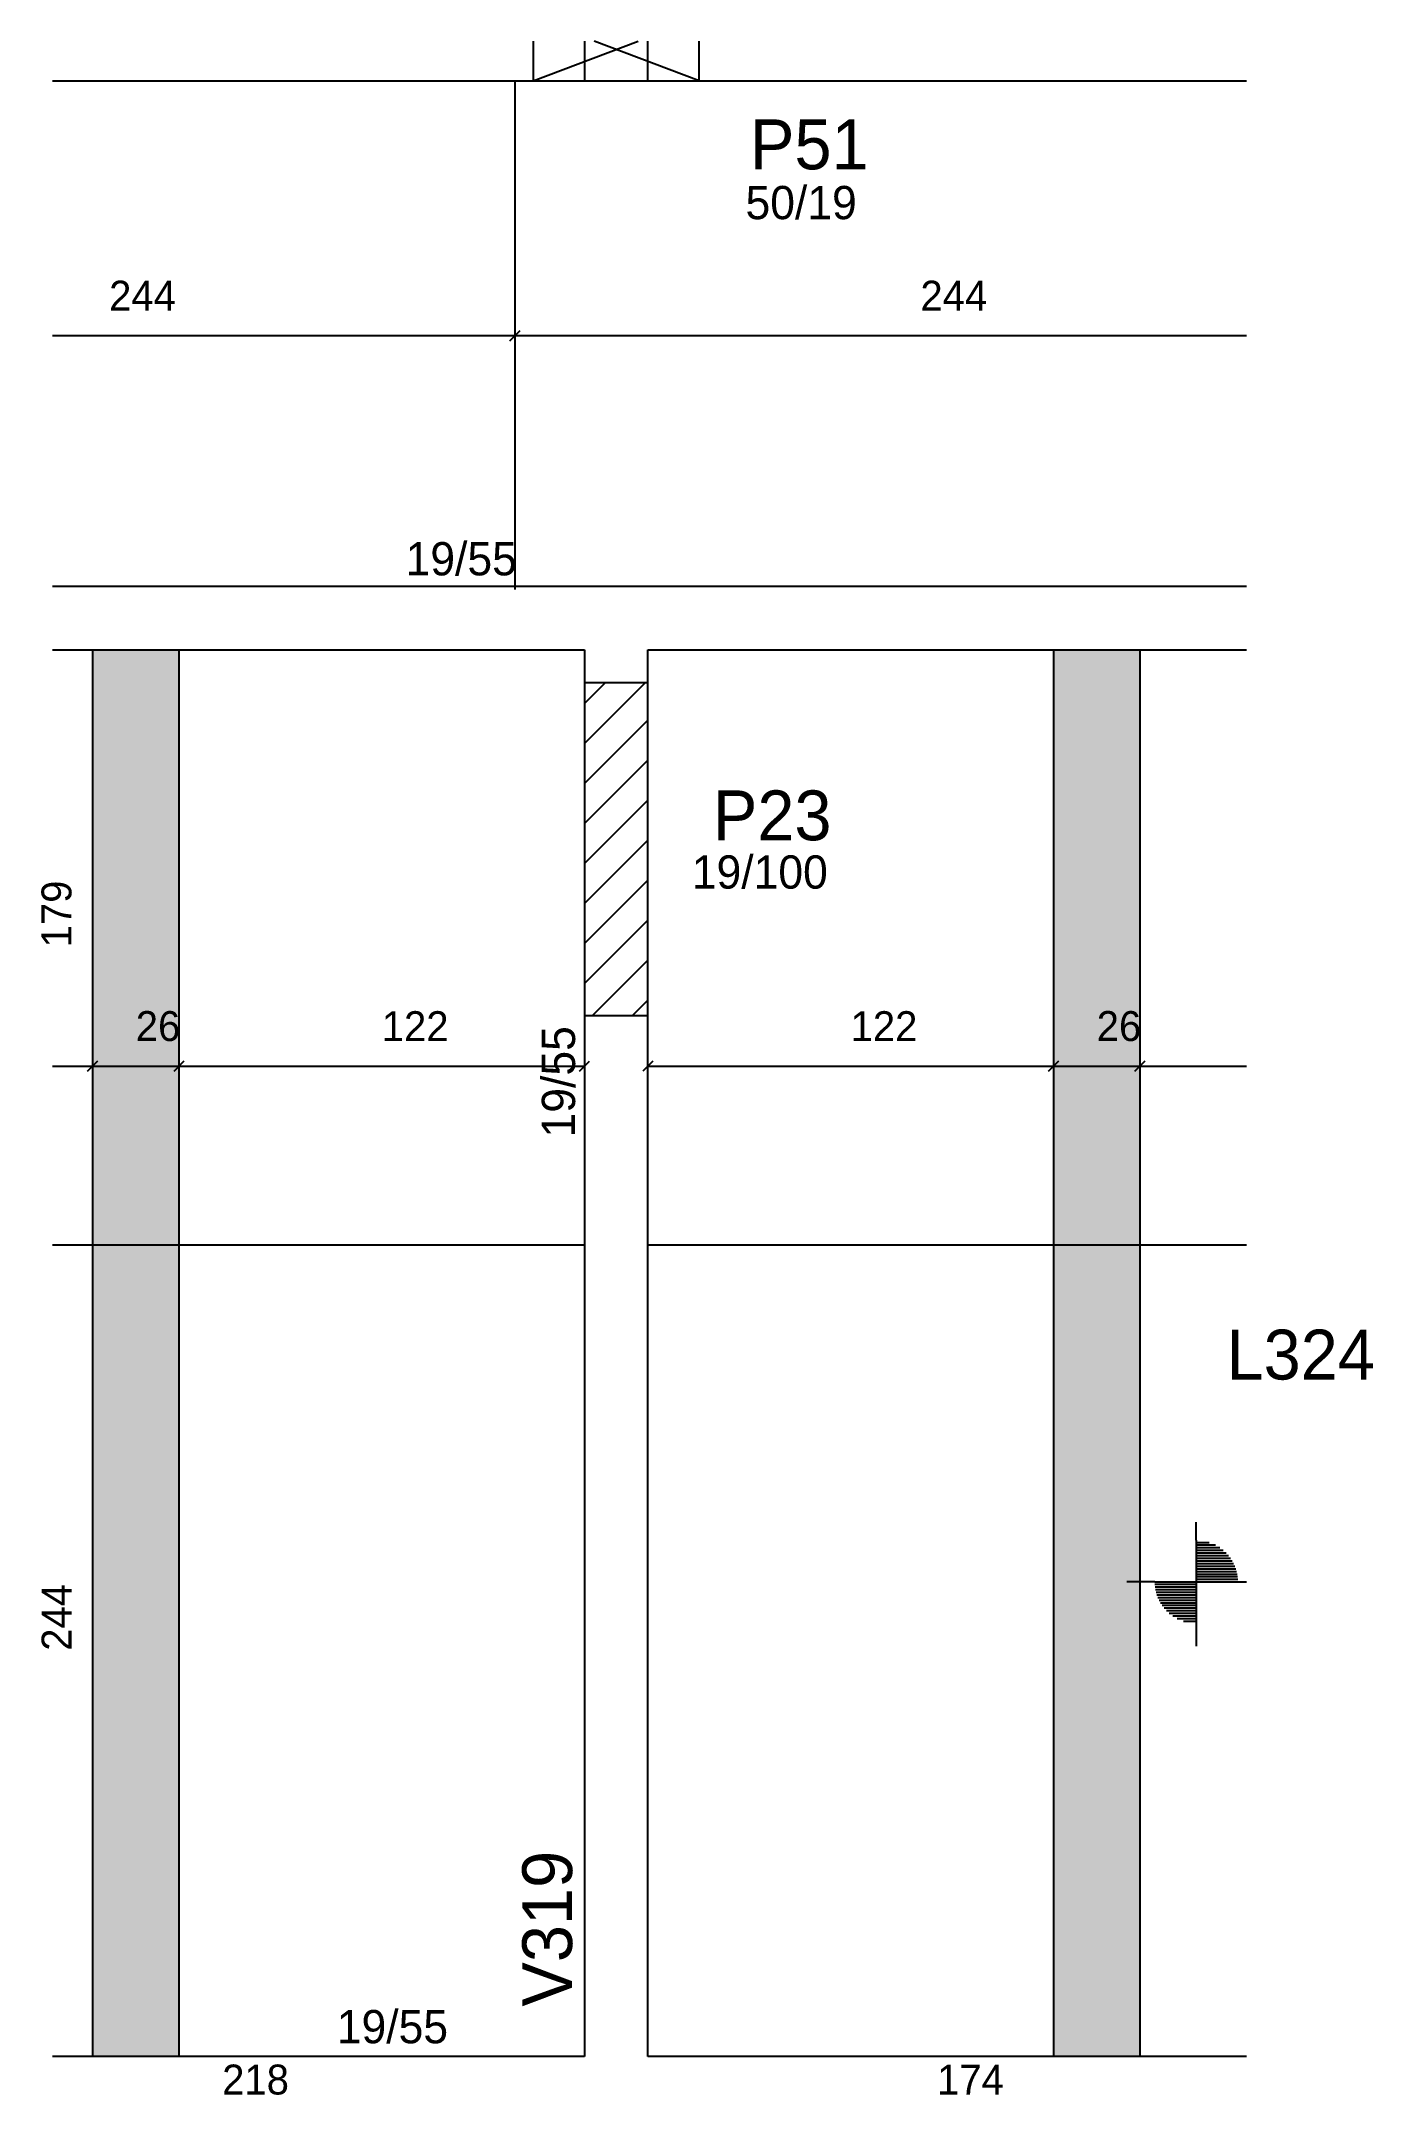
# Model space of a CAD drawing. Header units: metres. Extents: x 4733 to 5133, y 1656 to 2274.
import ezdxf

# ---------------------------------------------------------------- set-up
doc = ezdxf.new("R2010")
doc.units = ezdxf.units.M
for name, color, linetype in [('1', 7, 'Continuous'), ('3', 7, 'Continuous'), ('4', 7, 'Continuous'), ('7', 7, 'Continuous'), ('Hachura', 7, 'Continuous'), ('Painéis', 7, 'Continuous')]:
    doc.layers.add(name, color=color, linetype=linetype)

msp = doc.modelspace()

# ---------------------------------------------------------------- hatches: boundary and pattern name
at = {"layer": 'Hachura'}
h = msp.add_hatch(color=7, dxfattribs=at)
h.dxf.hatch_style = 1
h.paths.add_polyline_path([(4748.08, 1667.94), (4774.08, 1667.94), (4774.08, 2090.94), (4748.08, 2090.94), (4748.08, 1667.94)])
h = msp.add_hatch(color=7, dxfattribs=at)
h.dxf.hatch_style = 1
h.paths.add_polyline_path([(5037.08, 1667.94), (5063.08, 1667.94), (5063.08, 2090.94), (5037.08, 2090.94), (5037.08, 1667.94)])

# ---------------------------------------------------------------- linework, layer by layer
at = {"layer": '1', "color": 1, "lineweight": 25}
for p, q in [((4880.57, 2261.94), (4912.15, 2273.94)), ((4930.57, 2261.94), (4898.99, 2273.94))]:
    msp.add_line(p, q, dxfattribs=at)
at = {"layer": '3', "color": 3, "lineweight": 25}
for p, q in [((4896.07, 2062.74), (4914.26, 2080.94)), ((4896.07, 2074.76), (4902.24, 2080.94)), ((4896.07, 2050.72), (4915.07, 2069.72)), ((4896.07, 2038.7), (4915.07, 2057.7)), ((4896.07, 2026.68), (4915.07, 2045.68)), ((4896.07, 2014.66), (4915.07, 2033.66)), ((4896.07, 2002.64), (4915.07, 2021.64)), ((4896.07, 1990.62), (4915.07, 2009.62)), ((4898.41, 1980.94), (4915.07, 1997.6)), ((4910.43, 1980.94), (4915.07, 1985.58)), ((5080.03, 1823.15), (5080.03, 1828.65)), ((5080.03, 1823.15), (5080.03, 1798.15)), ((5080.03, 1822.54), (5083.88, 1822.54)), ((5080.03, 1821.75), (5085.78, 1821.75)), ((5080.03, 1820.95), (5087.1, 1820.95)), ((5080.03, 1820.16), (5088.14, 1820.16)), ((5080.03, 1819.37), (5088.99, 1819.37)), ((5080.03, 1818.57), (5089.7, 1818.57)), ((5080.03, 1817.78), (5090.3, 1817.78)), ((5080.03, 1816.99), (5090.8, 1816.99)), ((5080.03, 1816.2), (5091.23, 1816.2)), ((5067.53, 1810.65), (5059.11, 1810.65)), ((5067.53, 1810.65), (5092.53, 1810.65)), ((5080.03, 1809.85), (5067.53, 1809.85)), ((5080.03, 1815.4), (5091.59, 1815.4)), ((5080.03, 1814.61), (5091.89, 1814.61)), ((5080.03, 1813.82), (5092.12, 1813.82)), ((5080.03, 1813.02), (5092.3, 1813.02)), ((5080.03, 1812.23), (5092.43, 1812.23)), ((5080.03, 1811.44), (5092.53, 1811.44)), ((5092.53, 1810.65), (5095.11, 1810.65)), ((5080.03, 1809.06), (5067.63, 1809.06)), ((5080.03, 1808.27), (5067.76, 1808.27)), ((5080.03, 1807.47), (5067.94, 1807.47)), ((5080.03, 1806.68), (5068.18, 1806.68)), ((5080.03, 1805.89), (5068.47, 1805.89)), ((5080.03, 1805.1), (5068.83, 1805.1)), ((5080.03, 1804.3), (5069.26, 1804.3)), ((5080.03, 1803.51), (5069.77, 1803.51)), ((5080.03, 1802.72), (5070.37, 1802.72)), ((5080.03, 1801.92), (5071.08, 1801.92)), ((5080.03, 1801.13), (5071.92, 1801.13)), ((5080.03, 1800.34), (5072.96, 1800.34)), ((5080.03, 1799.55), (5074.28, 1799.55)), ((5080.03, 1798.75), (5076.18, 1798.75)), ((5080.03, 1798.15), (5080.03, 1791.28))]:
    msp.add_line(p, q, dxfattribs=at)
for points in [[(4896.07, 2273.94), (4896.07, 2261.94)], [(4915.07, 2261.94), (4915.07, 2273.94)], [(4736.08, 2261.94), (4905.57, 2261.94)], [(4905.57, 2261.94), (5095.11, 2261.94)], [(4905.57, 2109.94), (4736.08, 2109.94)], [(5095.11, 2109.94), (4905.57, 2109.94)], [(4736.08, 2090.94), (4896.07, 2090.94)], [(4896.07, 2090.94), (4896.07, 2080.94)], [(4915.07, 2090.94), (5095.11, 2090.94)], [(4915.07, 2080.94), (4915.07, 2090.94)], [(4896.07, 1980.94), (4896.07, 1667.94)], [(4915.07, 1667.94), (4915.07, 1980.94)], [(4896.07, 1667.94), (4736.08, 1667.94)], [(5095.11, 1667.94), (4915.07, 1667.94)]]:
    msp.add_lwpolyline(points, dxfattribs=at)
at = {"layer": '7', "color": 7, "lineweight": 25}
for points in [[(4880.57, 2273.94), (4880.57, 2261.94)], [(4930.57, 2261.94), (4930.57, 2273.94)], [(4880.57, 2261.94), (4930.57, 2261.94)], [(4915.07, 2080.94), (4896.07, 2080.94)], [(4896.07, 2080.94), (4896.07, 1980.94)], [(4915.07, 1980.94), (4915.07, 2080.94)], [(4896.07, 1980.94), (4915.07, 1980.94)]]:
    msp.add_lwpolyline(points, dxfattribs=at)
at = {"layer": 'Painéis', "color": 200, "lineweight": 25}
for p, q in [((4875.07, 2261.94), (4875.07, 2109.01)), ((4748.08, 2090.94), (4748.08, 1667.94)), ((4774.08, 2090.94), (4774.08, 1667.94)), ((5037.08, 2090.94), (5037.08, 1667.94)), ((5063.08, 2090.94), (5063.08, 1667.94)), ((4895.98, 1911.94), (4736.08, 1911.94)), ((5095.11, 1911.94), (4914.98, 1911.94))]:
    msp.add_line(p, q, dxfattribs=at)
at = {"layer": 'Painéis', "color": 0, "lineweight": 25}
for p, q in [((4876.57, 2186.82), (4873.57, 2183.82)), ((4873.57, 2183.82), (4876.57, 2186.82)), ((4746.58, 1964.19), (4749.58, 1967.19)), ((4749.58, 1967.19), (4746.58, 1964.19)), ((4772.58, 1964.19), (4775.58, 1967.19)), ((4775.58, 1967.19), (4772.58, 1964.19)), ((4894.57, 1964.19), (4897.57, 1967.19)), ((4916.57, 1967.19), (4913.57, 1964.19)), ((5035.58, 1964.19), (5038.58, 1967.19)), ((5038.58, 1967.19), (5035.58, 1964.19)), ((5061.58, 1964.19), (5064.58, 1967.19)), ((5064.58, 1967.19), (5061.58, 1964.19))]:
    msp.add_line(p, q, dxfattribs=at)
at = {"layer": 'Painéis', "color": 4, "lineweight": 25}
for p, q in [((4875.07, 2185.32), (4736.08, 2185.32)), ((5095.11, 2185.32), (4875.07, 2185.32)), ((4736.08, 1965.69), (4748.08, 1965.69)), ((4748.08, 1965.69), (4774.08, 1965.69)), ((4774.08, 1965.69), (4896.07, 1965.69)), ((4915.07, 1965.69), (5037.08, 1965.69)), ((5037.08, 1965.69), (5063.08, 1965.69)), ((5063.08, 1965.69), (5095.11, 1965.69))]:
    msp.add_line(p, q, dxfattribs=at)

# ---------------------------------------------------------------- texts
at = {"layer": '3', "color": 3, "lineweight": 25}
for s, p in [('50/19', (4944.46, 2220.38)), ('19/55', (4842.23, 2113.29)), ('19/100', (4928.31, 2019.1)), ('19/55', (4821.54, 1671.92))]:
    msp.add_text(s, height=10, dxfattribs=at).set_placement(p)
msp.add_text('19/55', height=10, rotation=90, dxfattribs=at).set_placement((4893.2, 1944.28))
at = {"layer": '4', "color": 4, "lineweight": 25}
for s, p in [('P51', (4945.79, 2235.38)), ('P23', (4934.64, 2033.63)), ('L324', (5089.12, 1871.5))]:
    msp.add_text(s, height=15, dxfattribs=at).set_placement(p)
msp.add_text('V319', height=15, rotation=90, dxfattribs=at).set_placement((4892.32, 1682.94))
at = {"layer": 'Painéis', "color": 240, "lineweight": 25}
for s, p in [('244', (4753.07, 2192.88)), ('244', (4997.07, 2192.88)), ('26', (4761.08, 1973.28)), ('122', (4835.07, 1973.24)), ('122', (4976.07, 1973.24)), ('26', (5050.08, 1973.28)), ('218', (4787.07, 1656.52)), ('174', (5002.07, 1656.5))]:
    msp.add_text(s, height=9, dxfattribs=at).set_placement(p)
for s, p in [('179', (4741.73, 2001.44)), ('244', (4741.76, 1789.94))]:
    msp.add_text(s, height=9, rotation=90, dxfattribs=at).set_placement(p)

doc.saveas('drawing.dxf')
